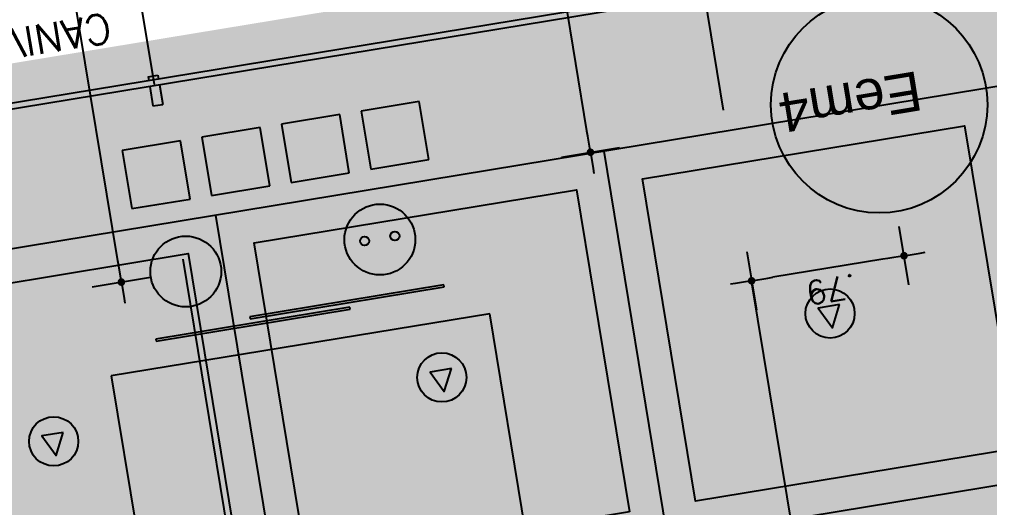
# Model space of a CAD drawing. Header units: millimetres. Extents: x 33240 to 33395, y 51607 to 51720.
# Drawn here: x 33273.619 to 33278.551, y 51688.023 to 51690.504 of the extents above; entities that cross this region are included whole.
import ezdxf

# ---------------------------------------------------------------- set-up
doc = ezdxf.new("R2010")
doc.units = ezdxf.units.MM
doc.header["$LTSCALE"] = 0.3
doc.header["$MEASUREMENT"] = 0
doc.header["$PDMODE"] = 34
doc.header["$PDSIZE"] = 0.3
for name, pattern in [('ACAD_ISO04W100', [30, 24, -3, 0, -3]), ('ACAD_ISO08W100', [36, 24, -3, 6, -3]), ('ACAD_ISO10W100', [18, 12, -3, 0, -3]), ('ACAD_ISO13W100', [36, 12, -3, 12, -3, 0, -3, 0, -3])]:
    doc.linetypes.add(name, pattern=pattern)
doc.layers.get('0').update_dxf_attribs({"linetype": 'CONTINUOUS'})
doc.layers.get('DEFPOINTS').update_dxf_attribs({"linetype": 'CONTINUOUS'})
for name, color, linetype in [('00-TRAMES-BAT', 7, 'ACAD_ISO08W100'), ('05-MEN-EXT', 142, 'CONTINUOUS'), ('07-REVT-SOL', 8, 'CONTINUOUS'), ('08-EQUI-MEUBLE-PROJ-01', 11, 'CONTINUOUS'), ('09-COT-MEUBLE-01', 4, 'CONTINUOUS'), ('10-ANN-TEXTE-MEUBLE', 3, 'CONTINUOUS'), ('11-RES-EP', 150, 'ACAD_ISO13W100'), ('11-RES-ETANCH-POLY-TEXTE', 40, 'ACAD_ISO10W100'), ('15-PLAF-TECHN-TEMPORAIRE', 113, 'CONTINUOUS')]:
    doc.layers.add(name, color=color, linetype=linetype)
doc.styles.add('ANN', font='romans.shx')
doc.styles.add('COT', font='romans.shx')
doc.styles.add('NDP', font='ARIAL.TTF')
doc.dimstyles.new('COT-MEUBLE-50eme', dxfattribs={"dimtxt": 0.12, "dimasz": 0.11, "dimexe": 0, "dimexo": 0, "dimgap": 0.05, "dimtad": 1, "dimzin": 4, "dimdsep": 46, "dimtxsty": 'COT', "dimblk1": 'COTBLOC', "dimblk2": 'COTBLOC', "dimsah": 1, "dimcen": -0.1, "dimse1": 1, "dimse2": 1, "dimadec": 0, "dimazin": 0, "dimtfac": 1, "dimtmove": 2, "dimatfit": 3, "dimldrblk": 'COTBLOC', "dimfxl": 1, "dimtolj": 1, "dimarcsym": 0})

# ---------------------------------------------------------------- blocks, each defined once
blk = doc.blocks.new('COTBLOC')
for p, q in [((0, -1.3608), (0, 1.3608)), ((-0.76, 0), (-0.99, 0)), ((0, 0), (-0.76, 0)), ((0, 0), (0.76, 0)), ((0.76, 0), (0.99, 0))]:
    blk.add_line(p, q)
at = {"const_width": 0.15}
blk.add_lwpolyline([(-0.1, 0, 1), (0.1, 0, 1)], format="xyb", close=True, dxfattribs=at)
blk = doc.blocks.new('*D214')
at = {"layer": '09-COT-MEUBLE-01', "color": 0, "lineweight": -2, "ltscale": 10}
blk.add_line((33274.1196, 51689.2776), (33273.5205, 51692.916), dxfattribs=at)
at = {"layer": 'DEFPOINTS', "color": 0, "ltscale": 10}
for p in [(33273.5026, 51693.0246), (33273.5026, 51693.0246), (33274.1538, 51689.1717)]:
    blk.add_point(p, dxfattribs=at)
at = {"layer": '09-COT-MEUBLE-01', "color": 0, "lineweight": -2, "ltscale": 10, "xscale": 0.11, "yscale": 0.11, "zscale": 0.11}
for p, rotation in [((33273.5026, 51693.0246), 99.35057366828116), ((33274.1375, 51689.1691), 279.3505736682811)]:
    blk.add_blockref('COTBLOC', p, dxfattribs=dict(at, rotation=rotation))
at = {"layer": '09-COT-MEUBLE-01', "color": 0, "ltscale": 10, "insert": (33273.9286, 51691.1147), "char_height": 0.12, "attachment_point": 5, "rotation": 279.3506, "style": 'COT'}
blk.add_mtext('\\A1;3.90', dxfattribs=at)
blk = doc.blocks.new('*D225')
at = {"layer": '09-COT-MEUBLE-01', "color": 0, "lineweight": -2, "ltscale": 10}
blk.add_line((33276.5044, 51689.9377), (33275.9481, 51693.3158), dxfattribs=at)
at = {"layer": 'DEFPOINTS', "color": 0, "ltscale": 10}
for p in [(33277.3842, 51693.6637), (33275.9302, 51693.4243), (33277.9838, 51690.0698)]:
    blk.add_point(p, dxfattribs=at)
at = {"layer": '09-COT-MEUBLE-01', "color": 0, "lineweight": -2, "ltscale": 10, "xscale": 0.11, "yscale": 0.11, "zscale": 0.11}
for p, rotation in [((33275.9302, 51693.4243), 99.35057366828116), ((33276.5222, 51689.8291), 279.3505736682811)]:
    blk.add_blockref('COTBLOC', p, dxfattribs=dict(at, rotation=rotation))
at = {"layer": '09-COT-MEUBLE-01', "color": 0, "ltscale": 10, "insert": (33276.3348, 51691.6446), "char_height": 0.12, "attachment_point": 5, "rotation": 279.3506, "style": 'COT'}
blk.add_mtext('\\A1;3.65', dxfattribs=at)
blk = doc.blocks.new('*D228')
at = {"layer": '09-COT-MEUBLE-01', "color": 0, "lineweight": -2, "ltscale": 10}
blk.add_line((33278.0077, 51689.2854), (33277.4499, 51689.1936), dxfattribs=at)
at = {"layer": 'DEFPOINTS', "color": 0, "ltscale": 10}
for p in [(33278.0919, 51689.451), (33277.317, 51689.3234), (33277.3413, 51689.1757)]:
    blk.add_point(p, dxfattribs=at)
at = {"layer": '09-COT-MEUBLE-01', "color": 0, "lineweight": -2, "ltscale": 10, "xscale": 0.11, "yscale": 0.11, "zscale": 0.11}
for p, rotation in [((33278.1162, 51689.3033), 9.3505736683666), ((33277.3413, 51689.1757), 189.3505736683666)]:
    blk.add_blockref('COTBLOC', p, dxfattribs=dict(at, rotation=rotation))
at = {"layer": '09-COT-MEUBLE-01', "color": 0, "ltscale": 10, "insert": (33277.7466, 51689.131), "char_height": 0.12, "attachment_point": 5, "rotation": 189.3506, "style": 'COT'}
blk.add_mtext('\\A1;.79', dxfattribs=at)

msp = doc.modelspace()

# ---------------------------------------------------------------- hatches: boundary and pattern name
at = {"layer": '07-REVT-SOL'}
h = msp.add_hatch(dxfattribs=at)
h.set_pattern_fill('CROSS', color=30, style=0)
h.set_pattern_definition([(189.35057367, (57785.36794, 108093.83487), (-0.2060594638, -0.2872968802), [0.125, -0.375]), (279.35057367, (57785.29612, 108093.88639), (0.2872968802, -0.2060594638), [0.125, -0.375])])
edge = h.paths.add_edge_path()
edge.add_line((33283.3783, 51687.0822), (33282.6443, 51691.5402))
edge.add_line((33282.6443, 51691.5402), (33270.1624, 51689.4848))
edge.add_line((33270.1624, 51689.4848), (33272.7213, 51673.9442))
edge.add_line((33272.7213, 51673.9442), (33273.8232, 51674.1256))
edge.add_line((33273.8232, 51674.1256), (33273.4532, 51676.3726))
edge.add_line((33273.4532, 51676.3726), (33279.4392, 51677.3582))
edge.add_line((33279.4392, 51677.3582), (33280.4429, 51671.2631))
edge.add_line((33280.4429, 51671.2631), (33280.6933, 51669.7425))
edge.add_line((33280.6933, 51669.7425), (33287.1828, 51670.8111))
edge.add_arc((33295.4983, 51677.4321), 10.6295, 146.69633, 218.5278, ccw=False)
edge.add_line((33286.6145, 51683.2685), (33287.3226, 51684.3289))
edge.add_line((33287.3226, 51684.3289), (33288.3032, 51685.5277))
edge.add_line((33288.3032, 51685.5277), (33286.1987, 51687.5466))
edge.add_line((33286.1987, 51687.5466), (33283.3783, 51687.0822))

# ---------------------------------------------------------------- linework, layer by layer
at = {"layer": '00-TRAMES-BAT'}
for p, q in [((33285.5336, 51639.4242), (33276.2655, 51695.7092)), ((33282.6404, 51639.5559), (33273.4698, 51695.2488))]:
    msp.add_line(p, q, dxfattribs=at)
at = {"layer": '05-MEN-EXT'}
for p, q in [((33282.669, 51691.5746), (33270.1279, 51689.5096)), ((33282.6443, 51691.5402), (33270.1624, 51689.4848)), ((33274.2738, 51690.2123), (33274.3231, 51690.2204)), ((33274.2738, 51690.2123), (33274.2771, 51690.1925)), ((33274.3231, 51690.2204), (33274.3264, 51690.2007)), ((33274.2819, 51690.1629), (33274.2981, 51690.0645)), ((33274.3313, 51690.1711), (33274.3475, 51690.0726)), ((33274.2981, 51690.0645), (33274.3475, 51690.0726))]:
    msp.add_line(p, q, dxfattribs=at)
at = {"layer": '08-EQUI-MEUBLE-PROJ-01', "ltscale": 0.8}
for p, q in [((33275.6519, 51690.0875), (33275.3559, 51690.0387)), ((33275.7008, 51689.7915), (33275.6519, 51690.0875)), ((33275.3559, 51690.0387), (33275.4048, 51689.7427)), ((33275.2473, 51690.0209), (33274.9513, 51689.9721)), ((33275.2962, 51689.7249), (33275.2473, 51690.0209)), ((33274.8427, 51689.9542), (33274.5467, 51689.9053)), ((33274.8916, 51689.6582), (33274.8427, 51689.9542)), ((33274.9513, 51689.9721), (33275.0002, 51689.6761)), ((33274.4382, 51689.8874), (33274.1422, 51689.8386)), ((33274.487, 51689.5914), (33274.4382, 51689.8874)), ((33274.5467, 51689.9053), (33274.5956, 51689.6093)), ((33274.1422, 51689.8386), (33274.191, 51689.5426)), ((33275.4048, 51689.7427), (33275.7008, 51689.7915)), ((33275.0002, 51689.6761), (33275.2962, 51689.7249)), ((33274.5956, 51689.6093), (33274.8916, 51689.6582)), ((33274.191, 51689.5426), (33274.487, 51689.5914)), ((33275.7765, 51689.1552), (33274.7898, 51688.9928)), ((33275.7781, 51689.1454), (33275.7765, 51689.1552)), ((33274.7914, 51688.9829), (33275.7781, 51689.1454)), ((33276.0099, 51689.0087), (33274.0858, 51688.6919)), ((33275.299, 51689.0414), (33274.3123, 51688.8789)), ((33274.3139, 51688.869), (33275.3007, 51689.0315)), ((33275.3007, 51689.0315), (33275.299, 51689.0414)), ((33276.2645, 51687.462), (33276.0099, 51689.0087)), ((33274.7898, 51688.9928), (33274.7914, 51688.9829)), ((33274.3123, 51688.8789), (33274.3139, 51688.869)), ((33274.0858, 51688.6919), (33274.3405, 51687.1452))]:
    msp.add_line(p, q, dxfattribs=at)
for centre, radius in [((33277.9898, 51690.0708), 0.55), ((33275.4516, 51689.3854), 0.18), ((33274.4649, 51689.223), 0.18), ((33275.3737, 51689.3781), 0.023), ((33275.5277, 51689.4034), 0.023)]:
    msp.add_circle(centre, radius, dxfattribs=at)
at = {"layer": '11-RES-ETANCH-POLY-TEXTE', "const_width": 0.4}
msp.add_lwpolyline([(33374.2287, 51711.8401), (33270.6741, 51694.7885), (33271.506, 51689.7365), (33282.669, 51691.5746), (33283.4031, 51687.1167), (33286.2086, 51687.5787), (33288.3232, 51685.5501), (33289.2666, 51686.5074), (33291.8129, 51688.4824), (33294.4625, 51689.8299), (33297.1966, 51690.6643), (33300.0066, 51691.0376), (33300.6338, 51691.0567), (33300.4551, 51692.142), (33310.3222, 51693.7667), (33309.8324, 51696.7417), (33319.7982, 51698.3827)], dxfattribs=at)
at = {"layer": '15-PLAF-TECHN-TEMPORAIRE', "color": 8, "linetype": 'ACAD_ISO04W100'}
for p, q in [((33280.5379, 51690.4839), (33270.6708, 51688.8591)), ((33280.5379, 51690.4839), (33270.6708, 51688.8591)), ((33278.5408, 51677.9934), (33276.5911, 51689.834)), ((33276.5673, 51677.6685), (33274.6176, 51689.509)), ((33280.8629, 51688.5105), (33270.9957, 51686.8857))]:
    msp.add_line(p, q, dxfattribs=at)
at = {"layer": '15-PLAF-TECHN-TEMPORAIRE', "ltscale": 10}
for points in [[(33278.6941, 51688.3256), (33277.0561, 51688.0559), (33276.7864, 51689.6939), (33278.4244, 51689.9636)], [(33276.7206, 51688.0007), (33275.0827, 51687.731), (33274.813, 51689.3689), (33276.4509, 51689.6386)], [(33274.7472, 51687.6757), (33273.1093, 51687.406), (33272.8396, 51689.044), (33274.4775, 51689.3137)]]:
    msp.add_lwpolyline(points, close=True, dxfattribs=at)
at = {"layer": '15-PLAF-TECHN-TEMPORAIRE', "color": 8}
for points in [[(33277.7886, 51689.0549), (33277.68, 51689.037), (33277.7522, 51688.9374), (33277.7522, 51688.9374)], [(33275.8151, 51688.7299), (33275.7066, 51688.712), (33275.7787, 51688.6124), (33275.7787, 51688.6124)], [(33273.8417, 51688.405), (33273.7332, 51688.3871), (33273.8053, 51688.2875), (33273.8053, 51688.2875)]]:
    msp.add_lwpolyline(points, close=True, dxfattribs=at)
for centre in [(33277.7402, 51689.0097), (33275.7668, 51688.6848), (33273.7934, 51688.3598)]:
    msp.add_circle(centre, 0.125, dxfattribs=at)

# ---------------------------------------------------------------- texts
at = {"layer": '10-ANN-TEXTE-MEUBLE', "ltscale": 0.8, "style": 'NDP'}
msp.add_text('Eem4', height=0.2, rotation=189.3506, dxfattribs=at).set_placement((33278.1866, 51690.2428))
at = {"layer": '11-RES-EP', "style": 'ANN'}
msp.add_text('CANIVEAU PIERRE', height=0.15, rotation=189.3506, dxfattribs=at).set_placement((33274.0715, 51690.5371))

# ---------------------------------------------------------------- dimensions: what is measured, and where the dimension line sits
at = {"layer": '09-COT-MEUBLE-01', "ltscale": 0.8}
for base, p1, p2, text, picture, middle in [((33275.9302, 51693.4243), (33277.9838, 51690.0698), (33277.3842, 51693.6637), '3.65', '*D225', (33276.3348, 51691.6446)), ((33273.5026, 51693.0246), (33274.1538, 51689.1717), (33273.5026, 51693.0246), '3.90', '*D214', (33273.9286, 51691.1147))]:
    dim = msp.add_linear_dim(base=base, p1=p1, p2=p2, angle=279.3506, text=text, dimstyle='COT-MEUBLE-50eme', dxfattribs=at)
    dim.commit()
    dim.dimension.update_dxf_attribs({"geometry": picture, "text_midpoint": middle})
at = {"layer": '09-COT-MEUBLE-01', "ltscale": 10}
dim = msp.add_linear_dim(base=(33277.3413, 51689.1757), p1=(33278.0919, 51689.451), p2=(33277.317, 51689.3234), angle=189.3506, dimstyle='COT-MEUBLE-50eme', dxfattribs=at)
dim.commit()
dim.dimension.update_dxf_attribs({"geometry": '*D228', "text_midpoint": (33277.7466, 51689.131)})

doc.saveas('drawing.dxf')
